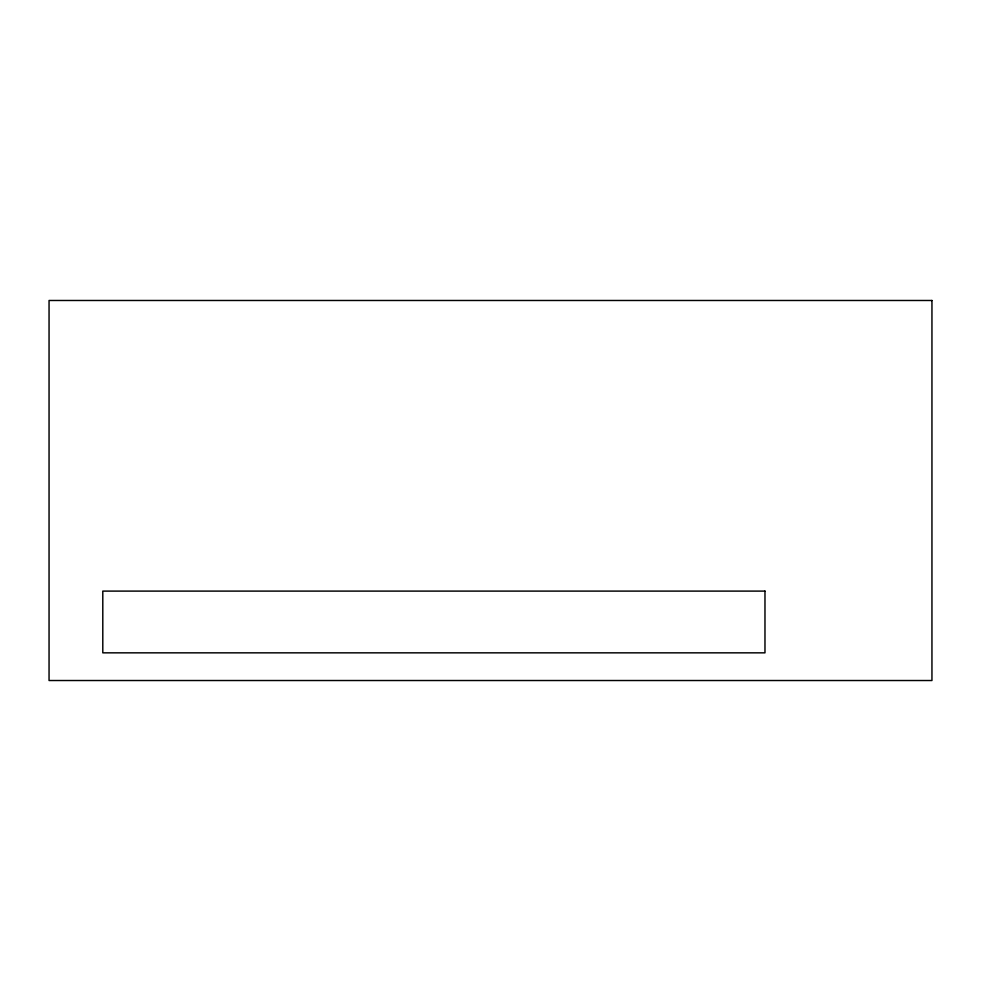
<?xml version="1.0" encoding="UTF-8"?>
<svg xmlns="http://www.w3.org/2000/svg" width="981" height="981" viewBox="0 0 981 981"><rect width="100%" height="100%" fill="white"/><g stroke="black" fill="none" stroke-linecap="round" stroke-linejoin="round"><path stroke-width="1.47" d="M931.95 300.48L49.05 300.48L49.05 680.52L931.95 680.52L931.95 300.48M764.972 591.102L102.797 591.102L102.797 652.843L764.972 652.843L764.972 591.102"/></g></svg>
